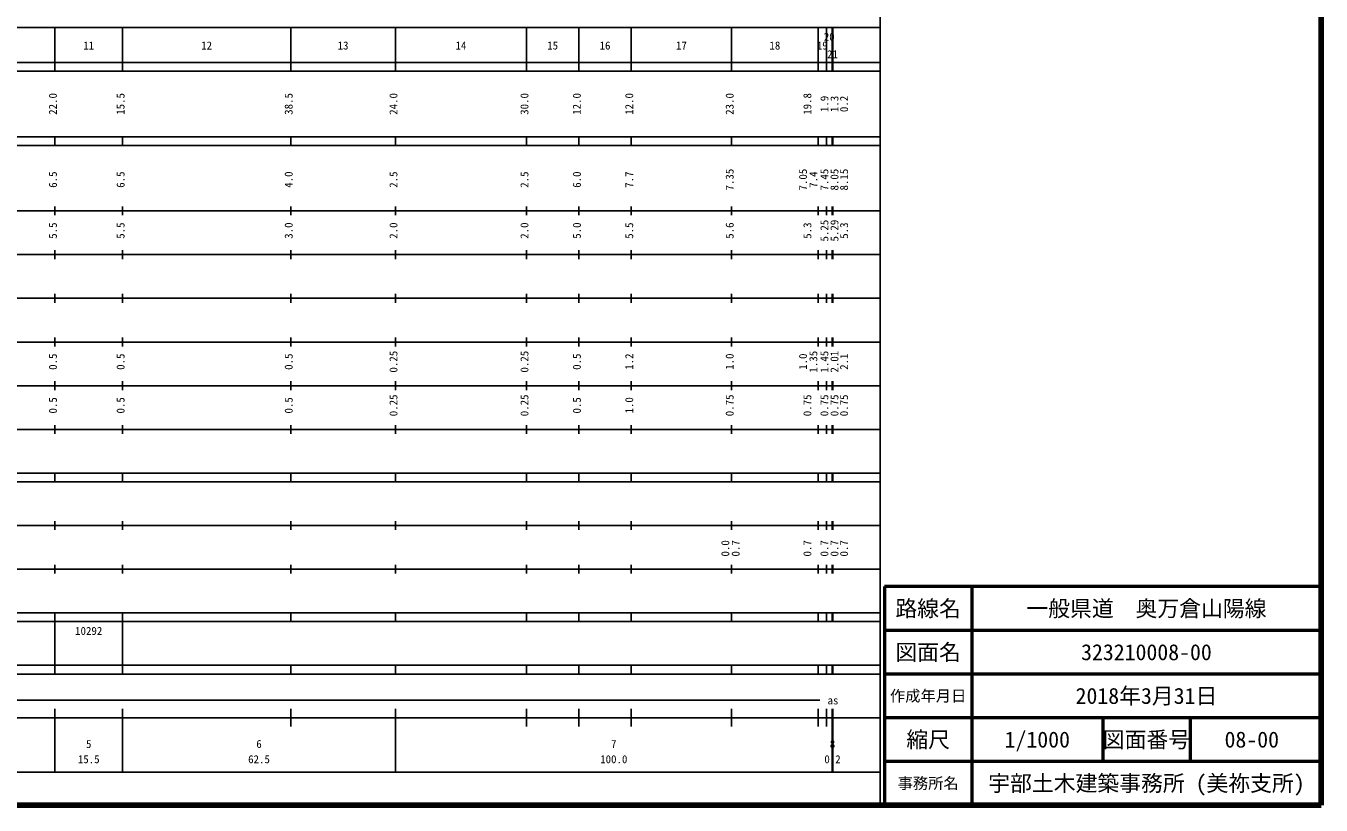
# Model space of a CAD drawing. Units: millimetres on the paper, enlarged 1000 times. Extents: x 40000 to 680000, y 20000 to 380000.
# Drawn here: x 383358 to 680000, y 20000 to 198357 of the extents above; entities that cross this region are included whole.
import ezdxf
from ezdxf.enums import TextEntityAlignment as Align

# ---------------------------------------------------------------- set-up
doc = ezdxf.new("R2010")
doc.units = ezdxf.units.MM
doc.header["$LTSCALE"] = 1000
for name, color, linetype, lineweight in [('S-TTL', 2, 'Continuous', 140), ('S-TTL-BAND', 7, 'Continuous', 25), ('S-TTL-FRAM', 2, 'Continuous', 50), ('S-TTL-LINE', 7, 'Continuous', 50)]:
    doc.layers.add(name, color=color, linetype=linetype, lineweight=lineweight)
doc.layers.add('S-TTL-TXT', color=7, linetype='Continuous')
doc.styles.add('ＭＳ ゴシック', font='')
doc.styles.get('ＭＳ ゴシック').set_extended_font_data('MS Gothic')

msp = doc.modelspace()

# ---------------------------------------------------------------- linework, layer by layer
at = {"layer": 'S-TTL'}
for p, q in [((680000, 20000), (680000, 380000)), ((40000, 20000), (680000, 20000))]:
    msp.add_line(p, q, dxfattribs=at)
at = {"layer": 'S-TTL-BAND'}
for p, q in [((579000, 20000), (579000, 370000)), ((68000, 198000), (579000, 198000)), ((390000, 188000), (390000, 198000)), ((405500, 188000), (405500, 198000)), ((444000, 188000), (444000, 198000)), ((468000, 188000), (468000, 198000)), ((498000, 188000), (498000, 198000)), ((510000, 188000), (510000, 198000)), ((522000, 188000), (522000, 198000)), ((545000, 188000), (545000, 198000)), ((564800, 188000), (564800, 198000)), ((566700, 188000), (566700, 198000)), ((568000, 188000), (568000, 198000)), ((568200, 188000), (568200, 198000)), ((40000, 190000), (579000, 190000)), ((40000, 188000), (579000, 188000)), ((40000, 173000), (579000, 173000)), ((390000, 171000), (390000, 173000)), ((405500, 171000), (405500, 173000)), ((444000, 171000), (444000, 173000)), ((468000, 171000), (468000, 173000)), ((498000, 171000), (498000, 173000)), ((510000, 171000), (510000, 173000)), ((522000, 171000), (522000, 173000)), ((545000, 171000), (545000, 173000)), ((564800, 171000), (564800, 173000)), ((566700, 171000), (566700, 173000)), ((568000, 171000), (568000, 173000)), ((568200, 171000), (568200, 173000)), ((40000, 171000), (579000, 171000)), ((40000, 156000), (579000, 156000)), ((390000, 155000), (390000, 157000)), ((405500, 155000), (405500, 157000)), ((444000, 155000), (444000, 157000)), ((468000, 155000), (468000, 157000)), ((498000, 155000), (498000, 157000)), ((510000, 155000), (510000, 157000)), ((522000, 155000), (522000, 157000)), ((545000, 155000), (545000, 157000)), ((564800, 155000), (564800, 157000)), ((566700, 155000), (566700, 157000)), ((568000, 155000), (568000, 157000)), ((568200, 155000), (568200, 157000)), ((46000, 146000), (579000, 146000)), ((390000, 145000), (390000, 147000)), ((405500, 145000), (405500, 147000)), ((444000, 145000), (444000, 147000)), ((468000, 145000), (468000, 147000)), ((498000, 145000), (498000, 147000)), ((510000, 145000), (510000, 147000)), ((522000, 145000), (522000, 147000)), ((545000, 145000), (545000, 147000)), ((564800, 145000), (564800, 147000)), ((566700, 145000), (566700, 147000)), ((568000, 145000), (568000, 147000)), ((568200, 145000), (568200, 147000)), ((390000, 135000), (390000, 137000)), ((405500, 135000), (405500, 137000)), ((444000, 135000), (444000, 137000)), ((468000, 135000), (468000, 137000)), ((498000, 135000), (498000, 137000)), ((510000, 135000), (510000, 137000)), ((522000, 135000), (522000, 137000)), ((545000, 135000), (545000, 137000)), ((564800, 135000), (564800, 137000)), ((566700, 135000), (566700, 137000)), ((568000, 135000), (568000, 137000)), ((568200, 135000), (568200, 137000)), ((52000, 136000), (579000, 136000)), ((46000, 126000), (579000, 126000)), ((390000, 125000), (390000, 127000)), ((405500, 125000), (405500, 127000)), ((444000, 125000), (444000, 127000)), ((468000, 125000), (468000, 127000)), ((498000, 125000), (498000, 127000)), ((510000, 125000), (510000, 127000)), ((522000, 125000), (522000, 127000)), ((545000, 125000), (545000, 127000)), ((564800, 125000), (564800, 127000)), ((566700, 125000), (566700, 127000)), ((568000, 125000), (568000, 127000)), ((568200, 125000), (568200, 127000)), ((52000, 116000), (579000, 116000)), ((390000, 115000), (390000, 117000)), ((405500, 115000), (405500, 117000)), ((444000, 115000), (444000, 117000)), ((468000, 115000), (468000, 117000)), ((498000, 115000), (498000, 117000)), ((510000, 115000), (510000, 117000)), ((522000, 115000), (522000, 117000)), ((545000, 115000), (545000, 117000)), ((564800, 115000), (564800, 117000)), ((566700, 115000), (566700, 117000)), ((568000, 115000), (568000, 117000)), ((568200, 115000), (568200, 117000)), ((390000, 105000), (390000, 107000)), ((405500, 105000), (405500, 107000)), ((444000, 105000), (444000, 107000)), ((468000, 105000), (468000, 107000)), ((498000, 105000), (498000, 107000)), ((510000, 105000), (510000, 107000)), ((522000, 105000), (522000, 107000)), ((545000, 105000), (545000, 107000)), ((564800, 105000), (564800, 107000)), ((566700, 105000), (566700, 107000)), ((568000, 105000), (568000, 107000)), ((568200, 105000), (568200, 107000)), ((46000, 106000), (579000, 106000)), ((40000, 96000), (579000, 96000)), ((390000, 94000), (390000, 96000)), ((405500, 94000), (405500, 96000)), ((444000, 94000), (444000, 96000)), ((468000, 94000), (468000, 96000)), ((498000, 94000), (498000, 96000)), ((510000, 94000), (510000, 96000)), ((522000, 94000), (522000, 96000)), ((545000, 94000), (545000, 96000)), ((564800, 94000), (564800, 96000)), ((566700, 94000), (566700, 96000)), ((568000, 94000), (568000, 96000)), ((568200, 94000), (568200, 96000)), ((40000, 94000), (579000, 94000)), ((49000, 84000), (579000, 84000)), ((390000, 83000), (390000, 85000)), ((405500, 83000), (405500, 85000)), ((444000, 83000), (444000, 85000)), ((468000, 83000), (468000, 85000)), ((498000, 83000), (498000, 85000)), ((510000, 83000), (510000, 85000)), ((522000, 83000), (522000, 85000)), ((545000, 83000), (545000, 85000)), ((564800, 83000), (564800, 85000)), ((566700, 83000), (566700, 85000)), ((568000, 83000), (568000, 85000)), ((568200, 83000), (568200, 85000)), ((390000, 73000), (390000, 75000)), ((405500, 73000), (405500, 75000)), ((444000, 73000), (444000, 75000)), ((468000, 73000), (468000, 75000)), ((498000, 73000), (498000, 75000)), ((510000, 73000), (510000, 75000)), ((522000, 73000), (522000, 75000)), ((545000, 73000), (545000, 75000)), ((564800, 73000), (564800, 75000)), ((566700, 73000), (566700, 75000)), ((568000, 73000), (568000, 75000)), ((568200, 73000), (568200, 75000)), ((40000, 74000), (579000, 74000)), ((40000, 64000), (579000, 64000)), ((390000, 62000), (390000, 64000)), ((405500, 62000), (405500, 64000)), ((444000, 62000), (444000, 64000)), ((468000, 62000), (468000, 64000)), ((498000, 62000), (498000, 64000)), ((510000, 62000), (510000, 64000)), ((522000, 62000), (522000, 64000)), ((545000, 62000), (545000, 64000)), ((564800, 62000), (564800, 64000)), ((566700, 62000), (566700, 64000)), ((568000, 62000), (568000, 64000)), ((568200, 62000), (568200, 64000)), ((40000, 62000), (579000, 62000)), ((390000, 52000), (390000, 62000)), ((405500, 52000), (405500, 62000)), ((40000, 52000), (579000, 52000)), ((390000, 50000), (390000, 52000)), ((405500, 50000), (405500, 52000)), ((444000, 50000), (444000, 52000)), ((468000, 50000), (468000, 52000)), ((498000, 50000), (498000, 52000)), ((510000, 50000), (510000, 52000)), ((522000, 50000), (522000, 52000)), ((545000, 50000), (545000, 52000)), ((564800, 50000), (564800, 52000)), ((566700, 50000), (566700, 52000)), ((568000, 50000), (568000, 52000)), ((568200, 50000), (568200, 52000)), ((40000, 50000), (579000, 50000)), ((71000, 44000), (565200, 44000)), ((390000, 27500), (390000, 42000)), ((405500, 27500), (405500, 42000)), ((444000, 38000), (444000, 42000)), ((468000, 27500), (468000, 42000)), ((498000, 38000), (498000, 42000)), ((510000, 38000), (510000, 42000)), ((522000, 38000), (522000, 42000)), ((545000, 38000), (545000, 42000)), ((564800, 38000), (564800, 42000)), ((566700, 38000), (566700, 42000)), ((568000, 27500), (568000, 42000)), ((568200, 27500), (568200, 42000)), ((40000, 40000), (579000, 40000)), ((68000, 27500), (579000, 27500))]:
    msp.add_line(p, q, dxfattribs=at)
at = {"layer": 'S-TTL-FRAM'}
for p, q in [((680000, 70000), (580000, 70000)), ((580000, 70000), (580000, 20000))]:
    msp.add_line(p, q, dxfattribs=at)
at = {"layer": 'S-TTL-LINE'}
for p, q in [((600000, 70000), (600000, 20000)), ((680000, 60000), (580000, 60000)), ((680000, 50000), (580000, 50000)), ((680000, 40000), (580000, 40000)), ((630000, 40000), (630000, 30000)), ((650000, 40000), (650000, 30000)), ((680000, 30000), (580000, 30000))]:
    msp.add_line(p, q, dxfattribs=at)

# ---------------------------------------------------------------- texts
at = {"layer": 'S-TTL-BAND', "style": 'ＭＳ ゴシック'}
for s, p in [('20', (567350, 194405)), ('11', (397750, 192405)), ('12', (424750, 192405)), ('13', (456000, 192405)), ('14', (483000, 192405)), ('15', (504000, 192405)), ('16', (516000, 192405)), ('17', (533500, 192405)), ('18', (554900, 192405)), ('19', (565750, 192405)), ('21', (568100, 190405)), ('as', (568200, 42500)), ('5', (397750, 32523)), ('6', (436750, 32523)), ('7', (518000, 32523)), ('8', (568100, 32523)), ('15.5', (397750, 29033)), ('62.5', (436750, 29033)), ('100.0', (518000, 29033)), ('0.2', (568100, 29033))]:
    msp.add_text(s, height=1833, dxfattribs=at).set_placement(p, align=Align.BOTTOM_CENTER)
for s, p in [('22.0', (391000, 180500)), ('15.5', (406500, 180500)), ('38.5', (445000, 180500)), ('24.0', (469000, 180500)), ('30.0', (499000, 180500)), ('12.0', (511000, 180500)), ('12.0', (523000, 180500)), ('23.0', (546000, 180500)), ('19.8', (563800, 180500)), ('1.9', (567700, 180500)), ('1.3', (570000, 180500)), ('0.2', (572200, 180500)), ('6.5', (391000, 163174)), ('6.5', (406500, 163174)), ('4.0', (445000, 163174)), ('2.5', (469000, 163174)), ('2.5', (499000, 163174)), ('6.0', (511000, 163174)), ('7.7', (523000, 163174)), ('7.35', (546000, 163174)), ('7.05', (562800, 163174)), ('7.4', (565170, 163174)), ('7.45', (567700, 163174)), ('8.05', (570000, 163174)), ('8.15', (572200, 163174)), ('5.5', (391000, 151500)), ('5.5', (406500, 151500)), ('3.0', (445000, 151500)), ('2.0', (469000, 151500)), ('2.0', (499000, 151500)), ('5.0', (511000, 151500)), ('5.5', (523000, 151500)), ('5.6', (546000, 151500)), ('5.3', (563800, 151500)), ('5.25', (567700, 151500)), ('5.29', (570000, 151500)), ('5.3', (572200, 151500)), ('0.5', (391000, 121500)), ('0.5', (406500, 121500)), ('0.5', (445000, 121500)), ('0.25', (469000, 121500)), ('0.25', (499000, 121500)), ('0.5', (511000, 121500)), ('1.2', (523000, 121500)), ('1.0', (546000, 121500)), ('1.0', (562800, 121500)), ('1.35', (565170, 121500)), ('1.45', (567700, 121500)), ('2.01', (570000, 121500)), ('2.1', (572200, 121500)), ('0.5', (391000, 111500)), ('0.5', (406500, 111500)), ('0.5', (445000, 111500)), ('0.25', (469000, 111500)), ('0.25', (499000, 111500)), ('0.5', (511000, 111500)), ('1.0', (523000, 111500)), ('0.75', (546000, 111500)), ('0.75', (563800, 111500)), ('0.75', (567700, 111500)), ('0.75', (570000, 111500)), ('0.75', (572200, 111500)), ('0.0', (545000, 78764)), ('0.7', (547370, 78764)), ('0.7', (563800, 78764)), ('0.7', (567700, 78764)), ('0.7', (570000, 78764)), ('0.7', (572200, 78764))]:
    msp.add_text(s, height=1833, rotation=90, dxfattribs=at).set_placement(p, align=Align.BOTTOM_CENTER)
msp.add_text('10292', height=1833, dxfattribs=at).set_placement((394625, 58405), align=Align.BOTTOM_LEFT)
at = {"layer": 'S-TTL-TXT', "style": 'ＭＳ ゴシック'}
for s, height, p in [('路線名', 3666, (590000, 65000)), ('路線名', 3666, (590000, 65000)), ('一般県道\u3000奥万倉山陽線', 3666, (640000, 65000)), ('図面名', 3666, (590000, 55000)), ('図面名', 3666, (590000, 55000)), ('323210008-00', 3666, (640000, 55000)), ('作成年月日', 2566, (590000, 45000)), ('作成年月日', 2566, (590000, 45000)), ('2018年3月31日', 3666, (640000, 45000)), ('縮尺', 3666, (590000, 35000)), ('縮尺', 3666, (590000, 35000)), ('1/1000', 3666, (615000, 35000)), ('図面番号', 3666, (640000, 35000)), ('図面番号', 3666, (640000, 35000)), ('08-00', 3666, (664125, 35000)), ('宇部土木建築事務所 (美祢支所)', 3666, (640000, 25000)), ('事務所名', 2566, (590000, 25000)), ('事務所名', 2566, (590000, 25000))]:
    msp.add_text(s, height=height, dxfattribs=at).set_placement(p, align=Align.MIDDLE_CENTER)

doc.saveas('drawing.dxf')
